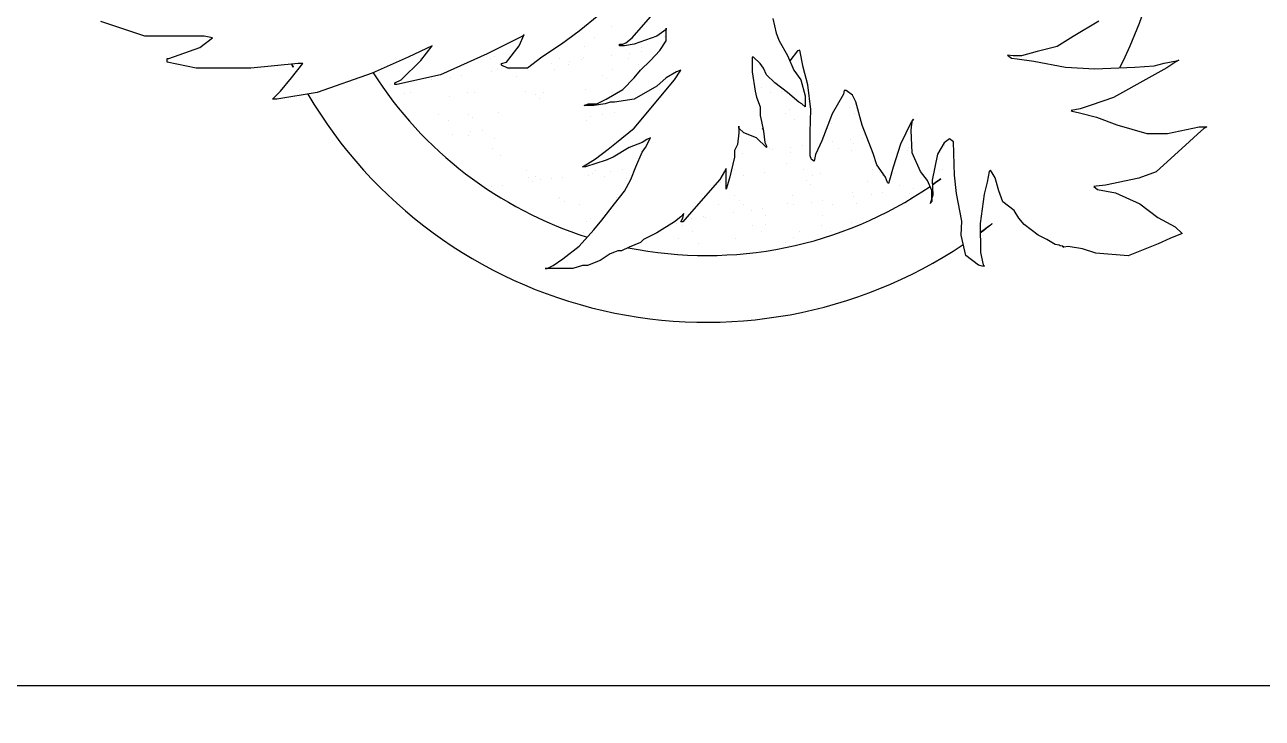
# Model space of a CAD drawing. Header units: inches. Extents: x 1683361338 to 1683364737, y 2652218797 to 2652228464.
# Drawn here: x 1683362360.9 to 1683362413.6, y 2652223155.7 to 2652223185.3 of the extents above; entities that cross this region are included whole.
import ezdxf

# ---------------------------------------------------------------- set-up
doc = ezdxf.new("R2010")
doc.units = ezdxf.units.IN
doc.header["$MEASUREMENT"] = 0
for name, color, linetype in [('A-FURN', 5, 'Continuous'), ('A-WALL-FULL-INTR', 7, 'Continuous'), ('G-ANNO-NPLT', 210, 'Continuous')]:
    doc.layers.add(name, color=color, linetype=linetype)

msp = doc.modelspace()

# ---------------------------------------------------------------- hatches: boundary and pattern name
at = {"layer": 'G-ANNO-NPLT', "ltscale": 11}
h = msp.add_hatch(dxfattribs=at)
h.set_pattern_fill('ANSI31', color=256, scale=28)
h.set_pattern_definition([(45, (175.0866, -0.17), (-2.474873734153, 2.474873734153), [])])
h.paths.add_polyline_path([(1683361816.982906, 2652223022.079147), (1683361976.982907, 2652223022.079147), (1683361976.982907, 2652223037.079147), (1683361831.982906, 2652223037.079147), (1683361831.982906, 2652223442.079149), (1683361901.982906, 2652223442.079149), (1683361901.982906, 2652223452.079149), (1683361831.982906, 2652223452.079149), (1683361831.982906, 2652223607.07915), (1683361976.982907, 2652223607.07915), (1683361976.982907, 2652223622.07915), (1683361816.982906, 2652223622.07915)])
h.paths.add_polyline_path([(1683362466.482916, 2652223622.079152), (1683362420.277348, 2652223622.07915), (1683362420.277348, 2652223612.079152), (1683362456.982906, 2652223612.079152), (1683362456.982909, 2652223157.079148), (1683362359.77834, 2652223157.079148), (1683362359.77834, 2652223147.079148), (1683362466.482916, 2652223147.079148)])
h.paths.add_polyline_path([(1683362136.982908, 2652223607.07915), (1683362136.982908, 2652223487.07915), (1683362141.982908, 2652223487.07915), (1683362141.982908, 2652223372.079149), (1683362151.982908, 2652223372.079149), (1683362151.982908, 2652223487.07915), (1683362151.982908, 2652223612.079152), (1683362255.759196, 2652223612.079152), (1683362255.759196, 2652223622.079151), (1683362151.982908, 2652223622.07915), (1683362136.982908, 2652223622.07915), (1683362056.982907, 2652223622.07915), (1683362056.982907, 2652223607.07915)])

# ---------------------------------------------------------------- linework, layer by layer
at = {"layer": 'A-FURN', "linetype": 'Continuous'}
for p, q in [((1683362385.342295, 2652223185.673011), (1683362384.508511, 2652223184.97873)), ((1683362386.767806, 2652223184.697275), (1683362387.547798, 2652223185.597962)), ((1683362392.765693, 2652223185.522924), (1683362392.900177, 2652223184.903704)), ((1683362366.003812, 2652223184.772257), (1683362364.121064, 2652223185.39147)), ((1683362384.508511, 2652223184.97873), (1683362383.755414, 2652223184.434564)), ((1683362385.877609, 2652223185.192686), (1683362385.877609, 2652223185.192686)), ((1683362388.220209, 2652223185.053801), (1683362387.816764, 2652223184.772336)), ((1683362388.220211, 2652223184.56593), (1683362388.220208, 2652223185.110094)), ((1683362388.220208, 2652223185.110094), (1683362388.220209, 2652223185.053801)), ((1683362406.651132, 2652223185.414269), (1683362405.558416, 2652223184.761152)), ((1683362368.53207, 2652223184.772266), (1683362366.003812, 2652223184.772257)), ((1683362368.343797, 2652223184.284394), (1683362368.881723, 2652223184.69721)), ((1683362368.881723, 2652223184.69721), (1683362368.53207, 2652223184.772266)), ((1683362381.41543, 2652223184.434556), (1683362380.581645, 2652223184.021739)), ((1683362382.087838, 2652223184.772315), (1683362381.41543, 2652223184.434556)), ((1683362381.953358, 2652223184.3595), (1683362382.168527, 2652223184.847372)), ((1683362382.168527, 2652223184.847372), (1683362382.087838, 2652223184.772315)), ((1683362383.755414, 2652223184.434564), (1683362382.921629, 2652223183.871633)), ((1683362385.181706, 2652223184.735464), (1683362385.181706, 2652223184.735464)), ((1683362386.22988, 2652223184.359516), (1683362386.22988, 2652223184.434573)), ((1683362386.22988, 2652223184.434573), (1683362386.364362, 2652223184.434573)), ((1683362386.364362, 2652223184.434573), (1683362386.498843, 2652223184.490867)), ((1683362386.848496, 2652223184.434575), (1683362386.445051, 2652223184.359517)), ((1683362386.498843, 2652223184.490867), (1683362386.767806, 2652223184.697275)), ((1683362387.816764, 2652223184.772336), (1683362386.848496, 2652223184.434575)), ((1683362387.951248, 2652223184.153115), (1683362388.220211, 2652223184.56593)), ((1683362388.13644, 2652223184.740834), (1683362388.13644, 2652223184.740834)), ((1683362392.900177, 2652223184.903704), (1683362393.03466, 2652223184.565947)), ((1683362393.03466, 2652223184.565947), (1683362393.384315, 2652223183.946728)), ((1683362405.558416, 2652223184.761152), (1683362404.876582, 2652223184.335145)), ((1683362367.025877, 2652223183.815283), (1683362368.343797, 2652223184.284394)), ((1683362378.24166, 2652223184.359487), (1683362377.219599, 2652223183.871612)), ((1683362377.757527, 2652223183.740264), (1683362378.24166, 2652223184.359487)), ((1683362380.581645, 2652223184.021739), (1683362378.591317, 2652223183.121047)), ((1683362380.706414, 2652223184.062141), (1683362380.706414, 2652223184.062141)), ((1683362380.881298, 2652223183.901889), (1683362380.881298, 2652223183.901889)), ((1683362381.415433, 2652223183.66522), (1683362381.953358, 2652223184.3595)), ((1683362384.73344, 2652223184.314734), (1683362384.73344, 2652223184.314734)), ((1683362385.896597, 2652223183.933765), (1683362385.896597, 2652223183.933765)), ((1683362386.445051, 2652223184.359517), (1683362386.22988, 2652223184.359516)), ((1683362386.667967, 2652223184.035318), (1683362386.667967, 2652223184.035318)), ((1683362387.160586, 2652223184.303093), (1683362387.160586, 2652223184.303093)), ((1683362387.161831, 2652223184.100337), (1683362387.161831, 2652223184.100337)), ((1683362387.547804, 2652223183.7403), (1683362387.951248, 2652223184.153115)), ((1683362393.384315, 2652223183.946728), (1683362393.653281, 2652223183.327508)), ((1683362393.807288, 2652223184.151915), (1683362393.480249, 2652223183.725866)), ((1683362393.915959, 2652223184.170218), (1683362393.807288, 2652223184.151915)), ((1683362394.052823, 2652223183.454838), (1683362393.915959, 2652223184.170218)), ((1683362402.764205, 2652223183.956128), (1683362402.927936, 2652223183.830446)), ((1683362403.009822, 2652223183.937123), (1683362402.764205, 2652223183.956128)), ((1683362403.36411, 2652223183.936422), (1683362403.009822, 2652223183.937123)), ((1683362404.019118, 2652223184.111767), (1683362403.36411, 2652223183.936422)), ((1683362404.876582, 2652223184.335145), (1683362404.019118, 2652223184.111767)), ((1683362366.945188, 2652223183.815282), (1683362367.025877, 2652223183.815283)), ((1683362366.945189, 2652223183.665168), (1683362366.945188, 2652223183.815282)), ((1683362368.182422, 2652223183.402473), (1683362366.945189, 2652223183.665168)), ((1683362370.522406, 2652223183.402482), (1683362368.182422, 2652223183.402473)), ((1683362372.539633, 2652223183.608896), (1683362370.522406, 2652223183.402482)), ((1683362372.243775, 2652223182.989674), (1683362372.727907, 2652223183.608896)), ((1683362372.727907, 2652223183.608896), (1683362372.539633, 2652223183.608896)), ((1683362377.219599, 2652223183.871612), (1683362375.686509, 2652223183.196093)), ((1683362376.923743, 2652223182.914634), (1683362377.757527, 2652223183.740264)), ((1683362377.757898, 2652223183.801723), (1683362377.757898, 2652223183.801723)), ((1683362380.712633, 2652223183.807093), (1683362380.712633, 2652223183.807093)), ((1683362381.112742, 2652223183.552195), (1683362381.112742, 2652223183.552195)), ((1683362381.200263, 2652223183.608927), (1683362381.415433, 2652223183.66522)), ((1683362381.200263, 2652223183.53387), (1683362381.200263, 2652223183.608927)), ((1683362381.200263, 2652223183.553731), (1683362381.239082, 2652223183.514913)), ((1683362381.469227, 2652223183.402521), (1683362381.200263, 2652223183.53387)), ((1683362382.303014, 2652223183.402524), (1683362381.469227, 2652223183.402521)), ((1683362382.921629, 2652223183.871633), (1683362382.303014, 2652223183.402524)), ((1683362383.342612, 2652223183.597527), (1683362383.342612, 2652223183.597527)), ((1683362383.667367, 2652223183.812462), (1683362383.667367, 2652223183.812462)), ((1683362384.067477, 2652223183.557564), (1683362384.067477, 2652223183.557564)), ((1683362384.113981, 2652223183.69908), (1683362384.113981, 2652223183.69908)), ((1683362384.607846, 2652223183.764098), (1683362384.607846, 2652223183.764098)), ((1683362384.677922, 2652223183.869277), (1683362384.677922, 2652223183.869277)), ((1683362386.622101, 2652223183.817831), (1683362386.622101, 2652223183.817831)), ((1683362387.022211, 2652223183.562933), (1683362387.022211, 2652223183.562933)), ((1683362387.117464, 2652223183.327484), (1683362387.547804, 2652223183.7403)), ((1683362391.931911, 2652223183.871665), (1683362391.878119, 2652223183.871665)), ((1683362391.878119, 2652223183.871665), (1683362391.878121, 2652223183.252444)), ((1683362392.227772, 2652223183.608967), (1683362391.931911, 2652223183.871665)), ((1683362392.362255, 2652223183.40256), (1683362392.227772, 2652223183.608967)), ((1683362392.496738, 2652223183.121097), (1683362392.362255, 2652223183.40256)), ((1683362394.249226, 2652223182.693756), (1683362394.052823, 2652223183.454838)), ((1683362402.927936, 2652223183.830446), (1683362403.173553, 2652223183.811441)), ((1683362403.173553, 2652223183.811441), (1683362403.877652, 2652223183.711757)), ((1683362403.877652, 2652223183.711757), (1683362405.236716, 2652223183.44838)), ((1683362405.236716, 2652223183.44838), (1683362406.481182, 2652223183.374692)), ((1683362406.481182, 2652223183.374692), (1683362408.194576, 2652223183.449651)), ((1683362408.194576, 2652223183.449651), (1683362409.013315, 2652223183.499313)), ((1683362409.549204, 2652223183.427027), (1683362408.789962, 2652223182.992626)), ((1683362409.013315, 2652223183.499313), (1683362409.434605, 2652223183.616715)), ((1683362409.434605, 2652223183.616715), (1683362409.963072, 2652223183.719659)), ((1683362409.930318, 2652223183.676989), (1683362409.549204, 2652223183.427027)), ((1683362410.056858, 2652223183.749389), (1683362409.930318, 2652223183.676989)), ((1683362409.963072, 2652223183.719659), (1683362410.056858, 2652223183.749389)), ((1683362371.786539, 2652223182.426744), (1683362372.243775, 2652223182.989674)), ((1683362375.686509, 2652223183.196093), (1683362373.346528, 2652223182.370457)), ((1683362375.980392, 2652223183.220449), (1683362375.980392, 2652223183.220449)), ((1683362376.65478, 2652223182.783283), (1683362376.923743, 2652223182.914634)), ((1683362378.591317, 2652223183.121047), (1683362376.735469, 2652223182.708226)), ((1683362378.23464, 2652223182.925049), (1683362378.23464, 2652223182.925049)), ((1683362379.00601, 2652223183.026602), (1683362379.00601, 2652223183.026602)), ((1683362379.499875, 2652223183.091621), (1683362379.499875, 2652223183.091621)), ((1683362380.788626, 2652223183.261288), (1683362380.788626, 2652223183.261288)), ((1683362381.026632, 2652223183.344455), (1683362381.026632, 2652223183.344455)), ((1683362381.559995, 2652223183.362841), (1683362381.559995, 2652223183.362841)), ((1683362381.825674, 2652223183.036529), (1683362381.825674, 2652223183.036529)), ((1683362383.453777, 2652223183.332814), (1683362383.453777, 2652223183.332814)), ((1683362385.503376, 2652223183.112888), (1683362385.503376, 2652223183.112888)), ((1683362385.67826, 2652223182.952636), (1683362385.67826, 2652223182.952636)), ((1683362385.937378, 2652223183.364493), (1683362385.937378, 2652223183.364493)), ((1683362386.364369, 2652223182.501854), (1683362386.848501, 2652223182.989727)), ((1683362386.848501, 2652223182.989727), (1683362387.117464, 2652223183.327484)), ((1683362386.848509, 2652223180.8506), (1683362388.569869, 2652223182.914676)), ((1683362388.220216, 2652223182.989731), (1683362387.816772, 2652223182.633209)), ((1683362388.650557, 2652223183.252433), (1683362388.220216, 2652223182.989731)), ((1683362388.569869, 2652223182.914676), (1683362388.838831, 2652223183.32749)), ((1683362388.838831, 2652223183.32749), (1683362388.650557, 2652223183.252433)), ((1683362391.878121, 2652223183.252444), (1683362392.012606, 2652223182.426817)), ((1683362392.846392, 2652223182.783341), (1683362392.496738, 2652223183.121097)), ((1683362393.653281, 2652223183.327508), (1683362393.949142, 2652223182.914695)), ((1683362393.949142, 2652223182.914695), (1683362394.137419, 2652223182.220418)), ((1683362408.789962, 2652223182.992626), (1683362407.272971, 2652223182.156585)), ((1683362371.436887, 2652223182.088986), (1683362371.786539, 2652223182.426744)), ((1683362373.346528, 2652223182.370457), (1683362371.625162, 2652223182.088987)), ((1683362376.452024, 2652223182.690363), (1683362376.452024, 2652223182.690363)), ((1683362376.65478, 2652223182.708226), (1683362376.65478, 2652223182.783283)), ((1683362376.735469, 2652223182.708226), (1683362376.65478, 2652223182.708226)), ((1683362377.08379, 2652223182.343435), (1683362377.08379, 2652223182.343435)), ((1683362377.319824, 2652223182.374176), (1683362377.319824, 2652223182.374176)), ((1683362379.746969, 2652223182.362535), (1683362379.746969, 2652223182.362535)), ((1683362380.038524, 2652223182.348804), (1683362380.038524, 2652223182.348804)), ((1683362382.23057, 2652223182.394214), (1683362382.23057, 2652223182.394214)), ((1683362382.993259, 2652223182.354174), (1683362382.993259, 2652223182.354174)), ((1683362384.793209, 2652223182.486541), (1683362384.793209, 2652223182.486541)), ((1683362385.665065, 2652223182.089037), (1683362386.364369, 2652223182.501854)), ((1683362385.947993, 2652223182.359543), (1683362385.947993, 2652223182.359543)), ((1683362387.816772, 2652223182.633209), (1683362386.848505, 2652223182.089042)), ((1683362392.012606, 2652223182.426817), (1683362392.066399, 2652223182.164117)), ((1683362392.266595, 2652223182.598906), (1683362392.266595, 2652223182.598906)), ((1683362392.650738, 2652223182.366348), (1683362392.650738, 2652223182.366348)), ((1683362393.38432, 2652223182.370529), (1683362392.846392, 2652223182.783341)), ((1683362393.144603, 2652223182.431367), (1683362393.144603, 2652223182.431367)), ((1683362393.868457, 2652223181.957717), (1683362393.38432, 2652223182.370529)), ((1683362394.386049, 2652223181.63934), (1683362394.249226, 2652223182.693756)), ((1683362395.79437, 2652223182.457078), (1683362395.772022, 2652223182.304698)), ((1683362395.886663, 2652223182.454046), (1683362395.79437, 2652223182.457078)), ((1683362396.154587, 2652223182.248384), (1683362395.886663, 2652223182.454046)), ((1683362371.625162, 2652223182.088987), (1683362371.436887, 2652223182.088986)), ((1683362378.973426, 2652223182.20378), (1683362378.973426, 2652223182.20378)), ((1683362382.651128, 2652223182.280139), (1683362382.651128, 2652223182.280139)), ((1683362382.826012, 2652223182.119887), (1683362382.826012, 2652223182.119887)), ((1683362384.723693, 2652223181.80757), (1683362384.911967, 2652223181.882627)), ((1683362385.127138, 2652223181.807571), (1683362384.723693, 2652223181.80757)), ((1683362384.911967, 2652223181.882627), (1683362385.26162, 2652223181.882629)), ((1683362385.611273, 2652223181.88263), (1683362385.127138, 2652223181.807571)), ((1683362385.26162, 2652223181.882629), (1683362385.665065, 2652223182.089037)), ((1683362385.826443, 2652223181.957688), (1683362385.611273, 2652223181.88263)), ((1683362386.014718, 2652223181.957689), (1683362385.826443, 2652223181.957688)), ((1683362386.848505, 2652223182.089042), (1683362386.014718, 2652223181.957689)), ((1683362392.066399, 2652223182.164117), (1683362392.227779, 2652223181.751304)), ((1683362394.002939, 2652223181.88266), (1683362393.868457, 2652223181.957717)), ((1683362394.137421, 2652223181.751311), (1683362394.002939, 2652223181.88266)), ((1683362394.137419, 2652223182.220418), (1683362394.137421, 2652223181.751311)), ((1683362394.271846, 2652223181.970771), (1683362394.271846, 2652223181.970771)), ((1683362395.772022, 2652223182.304698), (1683362395.286633, 2652223181.456644)), ((1683362396.29597, 2652223181.970324), (1683362396.154587, 2652223182.248384)), ((1683362396.574218, 2652223180.976882), (1683362396.29597, 2652223181.970324)), ((1683362406.33362, 2652223181.82653), (1683362405.864691, 2652223181.677883)), ((1683362407.272971, 2652223182.156585), (1683362406.33362, 2652223181.82653)), ((1683362378.523762, 2652223181.423935), (1683362378.523762, 2652223181.423935)), ((1683362378.524186, 2652223181.425802), (1683362378.524186, 2652223181.425802)), ((1683362379.79888, 2652223181.447391), (1683362379.79888, 2652223181.447391)), ((1683362379.973764, 2652223181.287138), (1683362379.973764, 2652223181.287138)), ((1683362381.086401, 2652223181.516262), (1683362381.086401, 2652223181.516262)), ((1683362384.988782, 2652223181.357633), (1683362384.988782, 2652223181.357633)), ((1683362385.482646, 2652223181.422651), (1683362385.482646, 2652223181.422651)), ((1683362385.997147, 2652223181.5363), (1683362385.997147, 2652223181.5363)), ((1683362392.227779, 2652223181.751304), (1683362392.22778, 2652223181.394783)), ((1683362392.22778, 2652223181.394783), (1683362392.281574, 2652223181.132083)), ((1683362393.297857, 2652223181.452649), (1683362393.297857, 2652223181.452649)), ((1683362393.470533, 2652223181.648665), (1683362393.470533, 2652223181.648665)), ((1683362394.357648, 2652223180.677845), (1683362394.386049, 2652223181.63934)), ((1683362395.286633, 2652223181.456644), (1683362394.848841, 2652223180.300799)), ((1683362396.033172, 2652223181.740992), (1683362396.033172, 2652223181.740992)), ((1683362396.252591, 2652223181.458018), (1683362396.252591, 2652223181.458018)), ((1683362405.864691, 2652223181.677883), (1683362405.476156, 2652223181.603152)), ((1683362405.476156, 2652223181.603152), (1683362405.52081, 2652223181.568876)), ((1683362405.52081, 2652223181.568876), (1683362405.825966, 2652223181.504169)), ((1683362405.825966, 2652223181.504169), (1683362406.556849, 2652223181.31611)), ((1683362406.556849, 2652223181.31611), (1683362407.4202, 2652223180.99246)), ((1683362378.924295, 2652223181.170904), (1683362378.924295, 2652223181.170904)), ((1683362380.374675, 2652223180.750174), (1683362380.374675, 2652223180.750174)), ((1683362384.833764, 2652223181.181642), (1683362384.833764, 2652223181.181642)), ((1683362386.095413, 2652223180.231377), (1683362386.848509, 2652223180.8506)), ((1683362391.313306, 2652223180.925673), (1683362391.313307, 2652223180.644209)), ((1683362391.313306, 2652223180.850616), (1683362391.313306, 2652223180.925673)), ((1683362391.528478, 2652223180.64421), (1683362391.313306, 2652223180.850616)), ((1683362392.281574, 2652223181.132083), (1683362392.362265, 2652223180.71927)), ((1683362392.311995, 2652223180.828389), (1683362392.347967, 2652223180.792417)), ((1683362393.697967, 2652223181.197751), (1683362393.697967, 2652223181.197751)), ((1683362395.272184, 2652223181.05413), (1683362395.272184, 2652223181.05413)), ((1683362397.042981, 2652223179.769386), (1683362396.574218, 2652223180.976882)), ((1683362398.65977, 2652223181.105236), (1683362398.201165, 2652223180.168809)), ((1683362398.659729, 2652223180.766201), (1683362398.686554, 2652223181.016863)), ((1683362398.692359, 2652223179.791764), (1683362398.659729, 2652223180.766201)), ((1683362398.758034, 2652223181.233249), (1683362398.65977, 2652223181.105236)), ((1683362398.686554, 2652223181.016863), (1683362398.708902, 2652223181.169242)), ((1683362398.708902, 2652223181.169242), (1683362398.758034, 2652223181.233249)), ((1683362407.4202, 2652223180.99246), (1683362408.697379, 2652223180.622407)), ((1683362409.575657, 2652223180.626368), (1683362410.928834, 2652223180.910019)), ((1683362411.125319, 2652223180.827008), (1683362410.852876, 2652223180.59535)), ((1683362410.928834, 2652223180.910019), (1683362411.25186, 2652223180.899408)), ((1683362411.25186, 2652223180.899408), (1683362411.125319, 2652223180.827008)), ((1683362379.109441, 2652223180.583603), (1683362379.109441, 2652223180.583603)), ((1683362379.806738, 2652223180.534342), (1683362379.806738, 2652223180.534342)), ((1683362379.88081, 2652223180.685155), (1683362379.88081, 2652223180.685155)), ((1683362380.918139, 2652223180.421778), (1683362380.918139, 2652223180.421778)), ((1683362385.745761, 2652223179.949911), (1683362386.095413, 2652223180.231377)), ((1683362387.198164, 2652223180.23138), (1683362386.633341, 2652223180.024971)), ((1683362387.386438, 2652223180.362731), (1683362387.198164, 2652223180.23138)), ((1683362387.332647, 2652223180.024974), (1683362387.547816, 2652223180.437788)), ((1683362387.547816, 2652223180.437788), (1683362387.386438, 2652223180.362731)), ((1683362391.313307, 2652223180.644209), (1683362391.259516, 2652223180.156338)), ((1683362392.066406, 2652223180.437805), (1683362391.528478, 2652223180.64421)), ((1683362392.496749, 2652223180.024992), (1683362392.066406, 2652223180.437805)), ((1683362392.362265, 2652223180.71927), (1683362392.416059, 2652223180.231399)), ((1683362392.416059, 2652223180.231399), (1683362392.496749, 2652223180.100049)), ((1683362394.357523, 2652223179.660738), (1683362394.357648, 2652223180.677845)), ((1683362394.848841, 2652223180.300799), (1683362394.576357, 2652223179.730106)), ((1683362395.308155, 2652223180.259588), (1683362395.308155, 2652223180.259588)), ((1683362396.079525, 2652223180.36114), (1683362396.079525, 2652223180.36114)), ((1683362396.573389, 2652223180.426159), (1683362396.573389, 2652223180.426159)), ((1683362398.63351, 2652223180.697379), (1683362398.63351, 2652223180.697379)), ((1683362400.067884, 2652223180.227795), (1683362399.7835, 2652223179.734048)), ((1683362400.291195, 2652223180.395446), (1683362400.067884, 2652223180.227795)), ((1683362400.454926, 2652223180.269764), (1683362400.291195, 2652223180.395446)), ((1683362400.487556, 2652223179.295328), (1683362400.454926, 2652223180.269764)), ((1683362408.697379, 2652223180.622407), (1683362409.575657, 2652223180.626368)), ((1683362410.514924, 2652223180.27835), (1683362409.100591, 2652223178.990533)), ((1683362410.852876, 2652223180.59535), (1683362410.514924, 2652223180.27835)), ((1683362380.804812, 2652223179.972883), (1683362380.804812, 2652223179.972883)), ((1683362381.14617, 2652223179.688069), (1683362381.14617, 2652223179.688069)), ((1683362385.207836, 2652223179.537096), (1683362385.745761, 2652223179.949911)), ((1683362386.633341, 2652223180.024971), (1683362385.960934, 2652223179.612155)), ((1683362386.71428, 2652223179.983621), (1683362386.71428, 2652223179.983621)), ((1683362386.929204, 2652223179.199345), (1683362387.198166, 2652223179.818566)), ((1683362387.198166, 2652223179.818566), (1683362387.332647, 2652223180.024974)), ((1683362391.259516, 2652223180.156338), (1683362391.125035, 2652223179.893638)), ((1683362391.125035, 2652223179.893638), (1683362391.125036, 2652223179.612174)), ((1683362391.465418, 2652223179.753682), (1683362391.465418, 2652223179.753682)), ((1683362392.496749, 2652223180.100049), (1683362392.496749, 2652223180.024992)), ((1683362392.623749, 2652223179.99436), (1683362392.623749, 2652223179.99436)), ((1683362392.754169, 2652223179.923349), (1683362392.754169, 2652223179.923349)), ((1683362393.525539, 2652223180.024902), (1683362393.525539, 2652223180.024902)), ((1683362393.530302, 2652223179.820472), (1683362393.530302, 2652223179.820472)), ((1683362394.019403, 2652223180.089921), (1683362394.019403, 2652223180.089921)), ((1683362394.576357, 2652223179.730106), (1683362394.516777, 2652223179.436773)), ((1683362395.578483, 2652223179.99973), (1683362395.578483, 2652223179.99973)), ((1683362396.092941, 2652223179.912799), (1683362396.092941, 2652223179.912799)), ((1683362396.21656, 2652223180.188769), (1683362396.21656, 2652223180.188769)), ((1683362397.190294, 2652223179.283333), (1683362397.042981, 2652223179.769386)), ((1683362398.201165, 2652223180.168809), (1683362397.894392, 2652223179.183648)), ((1683362398.520086, 2652223179.901158), (1683362398.520086, 2652223179.901158)), ((1683362398.533217, 2652223180.005099), (1683362398.533217, 2652223180.005099)), ((1683362399.056971, 2652223179.003283), (1683362398.692359, 2652223179.791764)), ((1683362399.7835, 2652223179.734048), (1683362399.548165, 2652223178.626237)), ((1683362400.069146, 2652223180.104877), (1683362400.069146, 2652223180.104877)), ((1683362384.643013, 2652223179.199337), (1683362384.858184, 2652223179.330687)), ((1683362384.777495, 2652223179.199337), (1683362384.643013, 2652223179.199337)), ((1683362385.665074, 2652223179.480804), (1683362384.777495, 2652223179.199337)), ((1683362384.858184, 2652223179.330687), (1683362385.207836, 2652223179.537096)), ((1683362385.960934, 2652223179.612155), (1683362385.665074, 2652223179.480804)), ((1683362385.715101, 2652223179.472525), (1683362385.715101, 2652223179.472525)), ((1683362386.714035, 2652223178.65518), (1683362386.929204, 2652223179.199345)), ((1683362391.125036, 2652223179.612174), (1683362390.909868, 2652223178.711488)), ((1683362393.364311, 2652223179.35602), (1683362393.364311, 2652223179.35602)), ((1683362394.412584, 2652223179.516752), (1683362394.357523, 2652223179.660738)), ((1683362394.516777, 2652223179.436773), (1683362394.412584, 2652223179.516752)), ((1683362397.042014, 2652223179.43238), (1683362397.042014, 2652223179.43238)), ((1683362397.566846, 2652223178.75694), (1683362397.190294, 2652223179.283333)), ((1683362397.894392, 2652223179.183648), (1683362397.730578, 2652223178.631258)), ((1683362400.497922, 2652223178.846583), (1683362400.487556, 2652223179.295328)), ((1683362382.245207, 2652223179.05525), (1683362382.245207, 2652223179.05525)), ((1683362382.350108, 2652223178.737828), (1683362382.350108, 2652223178.737828)), ((1683362382.645317, 2652223178.800352), (1683362382.645317, 2652223178.800352)), ((1683362382.862853, 2652223178.639776), (1683362382.862853, 2652223178.639776)), ((1683362383.309597, 2652223178.679947), (1683362383.309597, 2652223178.679947)), ((1683362383.803461, 2652223178.744966), (1683362383.803461, 2652223178.744966)), ((1683362384.912747, 2652223178.830155), (1683362384.912747, 2652223178.830155)), ((1683362385.092213, 2652223178.914633), (1683362385.092213, 2652223178.914633)), ((1683362385.199941, 2652223179.060619), (1683362385.199941, 2652223179.060619)), ((1683362385.600051, 2652223178.805721), (1683362385.600051, 2652223178.805721)), ((1683362385.863582, 2652223179.016186), (1683362385.863582, 2652223179.016186)), ((1683362386.357447, 2652223179.081204), (1683362386.357447, 2652223179.081204)), ((1683362386.445073, 2652223178.167308), (1683362386.714035, 2652223178.65518)), ((1683362386.540555, 2652223178.716136), (1683362386.540555, 2652223178.716136)), ((1683362390.506423, 2652223178.655194), (1683362389.59195, 2652223177.623156)), ((1683362390.694696, 2652223178.992951), (1683362390.506423, 2652223178.655194)), ((1683362390.775385, 2652223179.124301), (1683362390.694696, 2652223178.992951)), ((1683362390.775388, 2652223178.242381), (1683362390.775385, 2652223179.124301)), ((1683362390.909868, 2652223178.711488), (1683362390.775388, 2652223178.242381)), ((1683362391.10941, 2652223179.071358), (1683362391.10941, 2652223179.071358)), ((1683362391.50952, 2652223178.81646), (1683362391.50952, 2652223178.81646)), ((1683362392.386132, 2652223178.94252), (1683362392.386132, 2652223178.94252)), ((1683362394.064144, 2652223179.076727), (1683362394.064144, 2652223179.076727)), ((1683362394.464254, 2652223178.821829), (1683362394.464254, 2652223178.821829)), ((1683362394.813278, 2652223178.930879), (1683362394.813278, 2652223178.930879)), ((1683362397.018878, 2652223179.082097), (1683362397.018878, 2652223179.082097)), ((1683362397.296879, 2652223178.962558), (1683362397.296879, 2652223178.962558)), ((1683362397.418988, 2652223178.827199), (1683362397.418988, 2652223178.827199)), ((1683362397.648691, 2652223178.524581), (1683362397.566846, 2652223178.75694)), ((1683362397.730578, 2652223178.631258), (1683362397.693345, 2652223178.490304)), ((1683362399.347201, 2652223178.610965), (1683362399.056971, 2652223179.003283)), ((1683362399.548165, 2652223178.626237), (1683362399.580836, 2652223177.990837)), ((1683362399.859518, 2652223179.054885), (1683362399.859518, 2652223179.054885)), ((1683362399.973613, 2652223179.087466), (1683362399.973613, 2652223179.087466)), ((1683362400.585654, 2652223178.067197), (1683362400.497922, 2652223178.846583)), ((1683362401.983568, 2652223178.994643), (1683362401.901641, 2652223178.54893)), ((1683362402.0327, 2652223179.058649), (1683362401.983568, 2652223178.994643)), ((1683362402.1473, 2652223178.868961), (1683362402.0327, 2652223179.058649)), ((1683362402.233622, 2652223178.734886), (1683362402.1473, 2652223178.868961)), ((1683362402.392834, 2652223178.171885), (1683362402.233622, 2652223178.734886)), ((1683362408.363697, 2652223178.708512), (1683362406.933111, 2652223178.416467)), ((1683362409.100591, 2652223178.990533), (1683362408.363697, 2652223178.708512)), ((1683362380.755611, 2652223178.343709), (1683362380.755611, 2652223178.343709)), ((1683362381.249476, 2652223178.408728), (1683362381.249476, 2652223178.408728)), ((1683362382.538227, 2652223178.578395), (1683362382.538227, 2652223178.578395)), ((1683362386.014734, 2652223177.623143), (1683362386.445073, 2652223178.167308)), ((1683362390.512064, 2652223178.523272), (1683362390.512064, 2652223178.523272)), ((1683362394.189766, 2652223178.599631), (1683362394.189766, 2652223178.599631)), ((1683362394.36465, 2652223178.439379), (1683362394.36465, 2652223178.439379)), ((1683362396.796305, 2652223178.578454), (1683362396.796305, 2652223178.578454)), ((1683362397.693345, 2652223178.490304), (1683362397.648691, 2652223178.524581)), ((1683362398.161273, 2652223178.406767), (1683362398.161273, 2652223178.406767)), ((1683362398.736941, 2652223178.25438), (1683362398.736941, 2652223178.25438)), ((1683362399.543645, 2652223178.188919), (1683362399.347201, 2652223178.610965)), ((1683362399.531704, 2652223177.92683), (1683362399.543645, 2652223178.188919)), ((1683362401.901641, 2652223178.54893), (1683362401.770581, 2652223178.039211)), ((1683362402.556524, 2652223177.707168), (1683362402.392834, 2652223178.171885)), ((1683362406.546069, 2652223178.374496), (1683362406.437398, 2652223178.356193)), ((1683362406.437398, 2652223178.356193), (1683362406.60113, 2652223178.230511)), ((1683362406.933111, 2652223178.416467), (1683362406.546069, 2652223178.374496)), ((1683362406.60113, 2652223178.230511), (1683362407.364766, 2652223178.085124)), ((1683362381.205938, 2652223177.859876), (1683362381.205938, 2652223177.859876)), ((1683362383.633084, 2652223177.848235), (1683362383.633084, 2652223177.848235)), ((1683362383.688308, 2652223177.883387), (1683362383.688308, 2652223177.883387)), ((1683362383.863192, 2652223177.723135), (1683362383.863192, 2652223177.723135)), ((1683362384.525833, 2652223177.60233), (1683362384.525833, 2652223177.60233)), ((1683362385.476809, 2652223176.928863), (1683362386.014734, 2652223177.623143)), ((1683362386.116685, 2652223177.879914), (1683362386.116685, 2652223177.879914)), ((1683362389.59195, 2652223177.623156), (1683362389.107818, 2652223177.060226)), ((1683362390.435302, 2652223177.613069), (1683362390.435302, 2652223177.613069)), ((1683362391.106469, 2652223177.9606), (1683362391.106469, 2652223177.9606)), ((1683362391.337517, 2652223177.766882), (1683362391.337517, 2652223177.766882)), ((1683362391.512402, 2652223177.60663), (1683362391.512402, 2652223177.60663)), ((1683362393.390036, 2652223177.618439), (1683362393.390036, 2652223177.618439)), ((1683362393.59007, 2652223177.992279), (1683362393.59007, 2652223177.992279)), ((1683362393.62897, 2652223177.581903), (1683362393.62897, 2652223177.581903)), ((1683362394.40034, 2652223177.683455), (1683362394.40034, 2652223177.683455)), ((1683362394.894204, 2652223177.748474), (1683362394.894204, 2652223177.748474)), ((1683362395.309026, 2652223177.574018), (1683362395.309026, 2652223177.574018)), ((1683362396.152709, 2652223178.084606), (1683362396.152709, 2652223178.084606)), ((1683362396.182956, 2652223177.918141), (1683362396.182956, 2652223177.918141)), ((1683362396.34477, 2652223177.623808), (1683362396.34477, 2652223177.623808)), ((1683362396.954325, 2652223178.019694), (1683362396.954325, 2652223178.019694)), ((1683362397.44819, 2652223178.084712), (1683362397.44819, 2652223178.084712)), ((1683362398.579855, 2652223178.072965), (1683362398.579855, 2652223178.072965)), ((1683362399.580836, 2652223177.990837), (1683362399.472124, 2652223177.633497)), ((1683362399.472124, 2652223177.633497), (1683362399.554011, 2652223177.740174)), ((1683362399.554011, 2652223177.740174), (1683362399.531704, 2652223177.92683)), ((1683362400.8088, 2652223176.878706), (1683362400.585654, 2652223178.067197)), ((1683362401.770581, 2652223178.039211), (1683362401.590307, 2652223176.787415)), ((1683362403.047718, 2652223177.330122), (1683362402.556524, 2652223177.707168)), ((1683362407.364766, 2652223178.085124), (1683362408.406734, 2652223177.624366)), ((1683362408.406734, 2652223177.624366), (1683362409.165852, 2652223177.04166)), ((1683362388.838854, 2652223177.060225), (1683362388.569891, 2652223176.853817)), ((1683362388.973335, 2652223177.21034), (1683362388.838854, 2652223177.060225)), ((1683362388.919543, 2652223177.003932), (1683362388.973335, 2652223177.21034)), ((1683362389.107818, 2652223177.060226), (1683362388.919544, 2652223176.853818)), ((1683362389.786233, 2652223177.075996), (1683362389.786233, 2652223177.075996)), ((1683362391.074985, 2652223177.245664), (1683362391.074985, 2652223177.245664)), ((1683362391.846354, 2652223177.347217), (1683362391.846354, 2652223177.347217)), ((1683362392.340219, 2652223177.412235), (1683362392.340219, 2652223177.412235)), ((1683362392.445901, 2652223177.114327), (1683362392.445901, 2652223177.114327)), ((1683362394.873046, 2652223177.102686), (1683362394.873046, 2652223177.102686)), ((1683362397.356647, 2652223177.134365), (1683362397.356647, 2652223177.134365)), ((1683362403.24864, 2652223177.006359), (1683362403.047718, 2652223177.330122)), ((1683362409.165852, 2652223177.04166), (1683362409.902663, 2652223176.64561)), ((1683362384.508543, 2652223175.821768), (1683362385.127157, 2652223176.516048)), ((1683362384.807567, 2652223176.857774), (1683362384.807567, 2652223176.857774)), ((1683362384.972516, 2652223177.001962), (1683362384.972516, 2652223177.001962)), ((1683362385.127157, 2652223176.516048), (1683362385.476809, 2652223176.928863)), ((1683362388.569891, 2652223176.853817), (1683362387.816794, 2652223176.384708)), ((1683362388.660154, 2652223176.773881), (1683362388.660154, 2652223176.773881)), ((1683362388.838855, 2652223176.853818), (1683362388.919543, 2652223177.003932)), ((1683362388.919544, 2652223176.853818), (1683362388.838855, 2652223176.853818)), ((1683362388.920963, 2652223176.690067), (1683362388.920963, 2652223176.690067)), ((1683362389.292369, 2652223177.010978), (1683362389.292369, 2652223177.010978)), ((1683362389.883262, 2652223177.022), (1683362389.883262, 2652223177.022)), ((1683362391.875697, 2652223176.695436), (1683362391.875697, 2652223176.695436)), ((1683362392.456777, 2652223176.74127), (1683362392.456777, 2652223176.74127)), ((1683362394.830431, 2652223176.700806), (1683362394.830431, 2652223176.700806)), ((1683362396.13448, 2652223176.817629), (1683362396.13448, 2652223176.817629)), ((1683362400.781933, 2652223176.289007), (1683362400.8088, 2652223176.878706)), ((1683362401.590307, 2652223176.787415), (1683362401.610996, 2652223175.550889)), ((1683362403.467432, 2652223176.736691), (1683362403.24864, 2652223177.006359)), ((1683362404.062818, 2652223176.279667), (1683362403.467432, 2652223176.736691)), ((1683362409.902663, 2652223176.64561), (1683362410.203447, 2652223176.35407)), ((1683362384.678262, 2652223176.403519), (1683362384.678262, 2652223176.403519)), ((1683362387.251972, 2652223176.103242), (1683362387.117491, 2652223175.971891)), ((1683362387.816794, 2652223176.384708), (1683362387.251972, 2652223176.103242)), ((1683362388.739093, 2652223176.144048), (1683362388.739093, 2652223176.144048)), ((1683362389.321073, 2652223176.435169), (1683362389.321073, 2652223176.435169)), ((1683362391.166238, 2652223176.132407), (1683362391.166238, 2652223176.132407)), ((1683362392.275807, 2652223176.440538), (1683362392.275807, 2652223176.440538)), ((1683362393.282231, 2652223175.98488), (1683362393.282231, 2652223175.98488)), ((1683362393.649839, 2652223176.164086), (1683362393.649839, 2652223176.164086)), ((1683362393.91495, 2652223176.42443), (1683362393.91495, 2652223176.42443)), ((1683362395.230541, 2652223176.445908), (1683362395.230541, 2652223176.445908)), ((1683362400.988742, 2652223175.418216), (1683362400.781933, 2652223176.289007)), ((1683362404.439413, 2652223176.092309), (1683362404.062818, 2652223176.279667)), ((1683362404.79963, 2652223175.883616), (1683362404.439413, 2652223176.092309)), ((1683362409.67931, 2652223176.138923), (1683362409.176134, 2652223175.914844)), ((1683362410.203447, 2652223176.35407), (1683362409.67931, 2652223176.138923)), ((1683362383.80924, 2652223175.277602), (1683362384.508543, 2652223175.821768)), ((1683362385.826467, 2652223175.484016), (1683362385.396126, 2652223175.20255)), ((1683362386.014741, 2652223175.559073), (1683362385.826467, 2652223175.484016)), ((1683362386.149223, 2652223175.615367), (1683362386.014741, 2652223175.559073)), ((1683362386.310601, 2652223175.615367), (1683362386.149223, 2652223175.615367)), ((1683362386.633357, 2652223175.765483), (1683362386.310601, 2652223175.615367)), ((1683362387.117491, 2652223175.971891), (1683362386.633357, 2652223175.765483)), ((1683362389.604529, 2652223175.908521), (1683362389.604529, 2652223175.908521)), ((1683362393.457116, 2652223175.824628), (1683362393.457116, 2652223175.824628)), ((1683362401.610996, 2652223175.550889), (1683362401.725554, 2652223175.022166)), ((1683362404.967839, 2652223175.856218), (1683362404.79963, 2652223175.883616)), ((1683362405.012493, 2652223175.821941), (1683362404.967839, 2652223175.856218)), ((1683362405.104786, 2652223175.81891), (1683362405.012493, 2652223175.821941)), ((1683362405.164325, 2652223175.773207), (1683362405.104786, 2652223175.81891)), ((1683362405.164325, 2652223175.773207), (1683362405.104786, 2652223175.81891)), ((1683362405.104786, 2652223175.81891), (1683362405.164325, 2652223175.773207)), ((1683362405.350404, 2652223175.799905), (1683362405.164325, 2652223175.773207)), ((1683362405.962209, 2652223175.703251), (1683362405.350404, 2652223175.799905)), ((1683362406.523389, 2652223175.509831), (1683362405.962209, 2652223175.703251)), ((1683362407.904802, 2652223175.398834), (1683362406.523389, 2652223175.509831)), ((1683362409.176134, 2652223175.914844), (1683362407.904802, 2652223175.398834)), ((1683362383.136832, 2652223174.864785), (1683362383.405796, 2652223174.996136)), ((1683362383.405796, 2652223174.996136), (1683362383.80924, 2652223175.277602)), ((1683362384.643028, 2652223174.99614), (1683362384.239583, 2652223174.864789)), ((1683362384.858199, 2652223174.996141), (1683362384.643028, 2652223174.99614)), ((1683362385.396126, 2652223175.20255), (1683362384.858199, 2652223174.996141)), ((1683362401.52459, 2652223175.006894), (1683362400.988742, 2652223175.418216)), ((1683362401.737453, 2652223174.945218), (1683362401.52459, 2652223175.006894)), ((1683362401.725554, 2652223175.022166), (1683362401.770208, 2652223174.987889)), ((1683362401.770208, 2652223174.987889), (1683362401.737453, 2652223174.945218)), ((1683362384.239583, 2652223174.864789), (1683362383.056143, 2652223174.864785)), ((1683362383.056143, 2652223174.864785), (1683362383.136832, 2652223174.864785)), ((1683362383.165901, 2652223174.878981), (1683362383.180097, 2652223174.864786))]:
    msp.add_line(p, q, dxfattribs=at)
for radius, start, end in [(19.708569, 333.2959359, 357.4491265), (19.708569, 206.189314, 207.3259993), (16.862134, 212.52236, 252.4201682), (19.708569, 210.4013334, 303.7060082), (16.862134, 304.7727068, 308.7306647), (16.862134, 258.5719628, 304.3801551), (19.708569, 306.2558271, 311.1448187)]:
    msp.add_arc((1683362389.94155, 2652223192.27805), radius, start, end, dxfattribs=at)
at = {"layer": 'A-WALL-FULL-INTR', "linetype": 'Continuous'}
msp.add_line((1683362234.480775, 2652223157.079148), (1683362456.982909, 2652223157.079148), dxfattribs=at)

doc.saveas('drawing.dxf')
